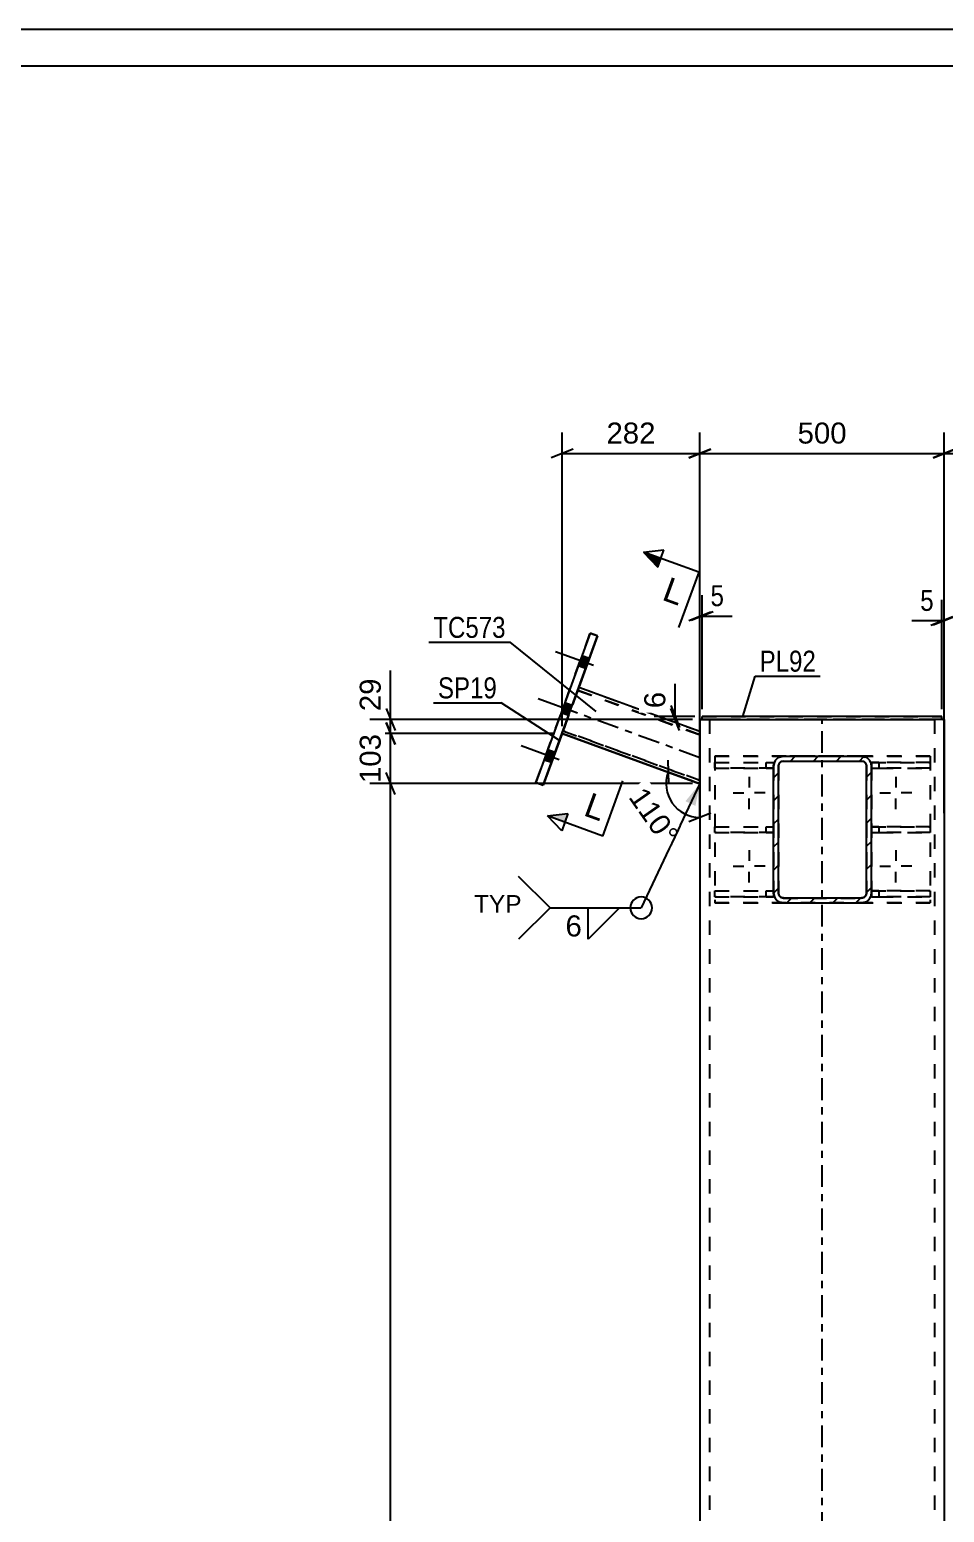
# Model space of a CAD drawing. Header units: millimetres. Extents: x 0 to 841, y 0 to 594.
# Drawn here: x 237.2 to 361.9, y 391.8 to 594 of the extents above; entities that cross this region are included whole.
import ezdxf

# ---------------------------------------------------------------- set-up
doc = ezdxf.new("R2010")
doc.units = ezdxf.units.MM
doc.linetypes.add('DXK_LINE_DOT2', pattern=[3.9198, 1.9599, -1.9599])
doc.linetypes.add('DXK_LINE_DOT3', pattern=[5.9187, 2.979, -0.9799, 0.9799, -0.9799])
doc.styles.add('Arial', font='ARIAL.TTF', dxfattribs={"height": 0.2})
doc.styles.add('Arial Narrow', font='ARIALN.TTF', dxfattribs={"height": 0.2})

# ---------------------------------------------------------------- blocks, each defined once
blk = doc.blocks.new('Unknown-284928530-1132 - 10120')
at = {"color": 5, "linetype": 'Continuous'}
for p, q in [((841, 594), (0, 594)), ((836, 589), (5, 589))]:
    blk.add_line(p, q, dxfattribs=at)
blk = doc.blocks.new('Part-284928530-2181 - 2147')
at = {"color": 7, "linetype": 'DXK_LINE_DOT2'}
for p, q in [((311.85, 503.8), (309.88, 498.41)), ((311.85, 503.81), (309.91, 498.47)), ((311.84, 503.78), (309.91, 498.49)), ((311.87, 503.86), (309.96, 498.61)), ((311.87, 503.87), (311.84, 503.78)), ((311.94, 504.05), (311.85, 503.8)), ((311.85, 503.81), (311.94, 504.05)), ((311.87, 503.86), (311.88, 503.89)), ((311.88, 503.89), (311.87, 503.87)), ((311.88, 503.89), (328.53, 497.83)), ((328.53, 497.83), (311.88, 503.89)), ((311.88, 503.89), (311.88, 503.89)), ((312, 504.21), (311.94, 504.05)), ((311.94, 504.05), (312, 504.21)), ((312.02, 504.27), (312, 504.21)), ((312, 504.21), (312.02, 504.27)), ((328.53, 498.26), (312.02, 504.27)), ((312.02, 504.27), (312.02, 504.27)), ((309.76, 498.06), (309.74, 498)), ((309.74, 498.01), (309.76, 498.06)), ((309.74, 498), (309.74, 498.01)), ((309.76, 498.06), (309.82, 498.23)), ((309.82, 498.22), (309.76, 498.06)), ((309.82, 498.23), (309.91, 498.47)), ((309.88, 498.41), (309.82, 498.22)), ((309.88, 498.41), (309.87, 498.38)), ((309.87, 498.38), (309.88, 498.41)), ((309.87, 498.38), (328.53, 491.59)), ((328.53, 491.59), (309.87, 498.38)), ((309.87, 498.38), (309.87, 498.38)), ((309.91, 498.49), (309.88, 498.41)), ((309.88, 498.41), (309.91, 498.49)), ((309.91, 498.49), (309.96, 498.61)), ((328.53, 491.16), (328.53, 498.26))]:
    blk.add_line(p, q, dxfattribs=at)
at = {"color": 2, "linetype": 'Continuous'}
for p, q in [((328.53, 498.26), (312.02, 504.27)), ((309.74, 498.01), (328.53, 491.16)), ((328.53, 491.16), (309.74, 498))]:
    blk.add_line(p, q, dxfattribs=at)
at = {"color": 7, "linetype": 'DXK_LINE_DOT3'}
blk.add_line((328.53, 494.71), (310.88, 501.14), dxfattribs=at)
blk = doc.blocks.new('Part-284928530-2342 - 2147')
at = {"color": 2, "linetype": 'Continuous'}
for p, q in [((361.53, 500.33), (328.86, 500.33)), ((328.86, 499.93), (328.86, 500.33)), ((328.86, 499.93), (329.98, 499.93)), ((361.53, 499.93), (360.41, 499.93)), ((361.53, 499.93), (361.53, 500.33))]:
    blk.add_line(p, q, dxfattribs=at)
at = {"color": 7, "linetype": 'DXK_LINE_DOT2'}
for p, q in [((328.86, 500.32), (361.53, 500.32)), ((328.86, 499.92), (328.86, 499.93)), ((328.86, 499.92), (328.86, 499.93)), ((361.53, 499.92), (328.86, 499.92)), ((360.41, 499.93), (329.98, 499.93)), ((361.53, 499.92), (361.53, 499.93)), ((361.53, 499.93), (361.53, 499.92))]:
    blk.add_line(p, q, dxfattribs=at)
blk = doc.blocks.new('Part-284928530-2239 - 2147')
at = {"color": 7, "linetype": 'DXK_LINE_DOT2'}
for p, q in [((330.58, 476.53), (338.58, 476.54)), ((330.58, 475.73), (330.58, 476.53)), ((330.58, 476.53), (337.58, 476.53)), ((338.58, 475.74), (330.58, 475.73)), ((330.58, 475.73), (337.58, 475.73)), ((337.58, 475.73), (337.58, 476.53)), ((337.58, 476.53), (338.58, 476.53)), ((337.58, 475.73), (338.58, 475.73)), ((338.58, 476.54), (338.58, 475.73)), ((338.58, 475.73), (338.58, 475.74))]:
    blk.add_line(p, q, dxfattribs=at)
blk = doc.blocks.new('Bolt-284928530-2352 - 2147')
at = {"linetype": 'Continuous'}
for points in [[(312.96, 506.87), (313.47, 508.25), (312.46, 508.61), (311.96, 507.23)], [(312.96, 506.87), (313.47, 508.25), (312.46, 508.61), (311.96, 507.23)], [(312.96, 506.87), (313.47, 508.25), (312.46, 508.61), (311.96, 507.24)], [(310.63, 500.45), (311.13, 501.83), (310.13, 502.19), (309.62, 500.81)], [(310.63, 500.45), (311.13, 501.83), (310.13, 502.19), (309.62, 500.81)], [(308.29, 494.03), (308.79, 495.4), (307.79, 495.77), (307.29, 494.39)], [(308.29, 494.03), (308.79, 495.41), (307.79, 495.77), (307.29, 494.39)], [(308.29, 494.03), (308.79, 495.41), (307.79, 495.77), (307.29, 494.39)]]:
    blk.add_hatch(color=1, dxfattribs=at).paths.add_polyline_path(points)
at = {"color": 1, "linetype": 'Continuous'}
for p, q in [((314.03, 507.26), (308.83, 509.16)), ((314.03, 507.26), (308.83, 509.15)), ((314.03, 507.26), (308.83, 509.15)), ((313.47, 508.25), (312.46, 508.61)), ((313.47, 508.25), (312.46, 508.61)), ((313.47, 508.25), (312.46, 508.61)), ((312.96, 506.87), (311.96, 507.24)), ((312.96, 506.87), (311.96, 507.23)), ((312.96, 506.87), (311.96, 507.23)), ((311.69, 500.84), (306.49, 502.73)), ((311.69, 500.84), (306.49, 502.73)), ((311.13, 501.83), (310.13, 502.19)), ((311.13, 501.83), (310.13, 502.19)), ((310.63, 500.45), (309.62, 500.81)), ((310.63, 500.45), (309.62, 500.81)), ((309.35, 494.42), (304.16, 496.31)), ((309.35, 494.42), (304.16, 496.31)), ((309.35, 494.42), (304.16, 496.31)), ((308.79, 495.4), (307.79, 495.77)), ((308.79, 495.41), (307.79, 495.77)), ((308.79, 495.41), (307.79, 495.77)), ((308.29, 494.03), (307.29, 494.39)), ((308.29, 494.03), (307.29, 494.39)), ((308.29, 494.03), (307.29, 494.39))]:
    blk.add_line(p, q, dxfattribs=at)
blk = doc.blocks.new('Part-284928530-2186 - 2147')
at = {"color": 7, "linetype": 'DXK_LINE_DOT2'}
for p, q in [((338.69, 494.08), (338.58, 493.57)), ((338.58, 493.57), (338.69, 494.08)), ((338.58, 493.57), (338.58, 476.23)), ((339.25, 493.57), (339.3, 493.83)), ((339.3, 493.82), (339.25, 493.57)), ((339.25, 493.57), (339.25, 476.23)), ((339.3, 493.82), (339.3, 493.83)), ((339.92, 494.91), (339.41, 494.8)), ((339.41, 494.8), (339.92, 494.9)), ((339.66, 494.19), (339.92, 494.24)), ((339.92, 494.23), (339.66, 494.18)), ((339.92, 494.9), (339.92, 494.91)), ((350.58, 494.91), (339.92, 494.91)), ((339.92, 494.9), (350.58, 494.9)), ((339.92, 494.23), (339.92, 494.24)), ((339.92, 494.24), (350.58, 494.24)), ((339.92, 494.23), (350.58, 494.23)), ((350.58, 494.9), (350.58, 494.91)), ((351.09, 494.8), (350.58, 494.91)), ((350.58, 494.9), (351.09, 494.8)), ((350.58, 494.23), (350.58, 494.24)), ((350.58, 494.24), (350.84, 494.19)), ((350.84, 494.18), (350.58, 494.23)), ((351.2, 493.82), (351.2, 493.83)), ((351.2, 493.83), (351.25, 493.57)), ((351.25, 493.57), (351.2, 493.82)), ((351.25, 493.57), (351.25, 476.23)), ((351.92, 493.57), (351.82, 494.08)), ((351.82, 494.08), (351.92, 493.57)), ((351.92, 493.57), (351.92, 476.23)), ((338.58, 476.24), (338.69, 475.73)), ((338.69, 475.72), (338.58, 476.23)), ((338.69, 475.72), (338.69, 475.73)), ((339.3, 475.98), (339.25, 476.24)), ((339.25, 476.23), (339.3, 475.98)), ((339.92, 475.57), (339.66, 475.62)), ((339.66, 475.62), (339.92, 475.57)), ((339.92, 475.57), (350.58, 475.57)), ((339.92, 475.57), (339.92, 475.57)), ((339.92, 475.57), (350.58, 475.57)), ((350.84, 475.62), (350.58, 475.57)), ((350.58, 475.57), (350.84, 475.62)), ((350.58, 475.57), (350.58, 475.57)), ((351.25, 476.24), (351.2, 475.98)), ((351.2, 475.98), (351.25, 476.23)), ((351.82, 475.73), (351.92, 476.24)), ((351.92, 476.23), (351.82, 475.72)), ((351.82, 475.72), (351.82, 475.73)), ((339.41, 475.01), (339.92, 474.91)), ((339.92, 474.9), (339.41, 475)), ((339.92, 474.9), (339.92, 474.91)), ((339.92, 474.91), (350.58, 474.91)), ((339.92, 474.9), (350.58, 474.9)), ((350.58, 474.91), (351.09, 475.01)), ((351.09, 475), (350.58, 474.9)), ((350.58, 474.9), (350.58, 474.91))]:
    blk.add_line(p, q, dxfattribs=at)
at = {"color": 7, "linetype": 'DXK_LINE_DOT3'}
blk.add_line((345.25, 484.9), (345.25, 484.91), dxfattribs=at)
at = {"color": 7, "linetype": 'DXK_LINE_DOT2'}
for centre, radius, start, end in [((339.92, 493.57), 1.33, 112.5, 157.5), ((339.92, 493.57), 1.33, 112.5, 157.5), ((339.92, 493.57), 0.667, 112.5, 157.5), ((339.92, 493.57), 0.667, 112.5, 157.5), ((350.58, 493.57), 0.667, 22.5, 67.5), ((350.58, 493.57), 0.667, 22.5, 67.5), ((350.58, 493.57), 1.33, 22.5, 67.5), ((350.58, 493.57), 1.33, 22.5, 67.5), ((339.92, 476.24), 1.33, 202.5, 247.5), ((339.92, 476.23), 1.33, 202.5, 247.5), ((339.92, 476.24), 0.667, 202.5, 247.5), ((339.92, 476.23), 0.667, 202.5, 247.5), ((350.58, 476.24), 0.667, 292.5, 337.5), ((350.58, 476.23), 0.667, 292.5, 337.5), ((350.58, 476.24), 1.33, 292.5, 337.5), ((350.58, 476.23), 1.33, 292.5, 337.5)]:
    blk.add_arc(centre, radius, start, end, dxfattribs=at)
blk = doc.blocks.new('Part-284928530-2218 - 2147')
at = {"linetype": 'Continuous'}
h = blk.add_hatch(dxfattribs=at)
h.set_pattern_fill('', scale=0.7, style=0, pattern_type=0)
h.set_pattern_definition([(45, (338.5839, 476.2467), (-1.57154, 1.57154), [])])
h.paths.add_polyline_path([(338.58, 493.58), (338.58, 476.25), (338.69, 475.74), (338.97, 475.3), (339.41, 475.01), (339.92, 474.91), (350.58, 474.91), (351.09, 475.01), (351.53, 475.3), (351.82, 475.74), (351.92, 476.25), (351.92, 493.58), (351.82, 494.09), (351.53, 494.52), (351.09, 494.81), (350.58, 494.91), (339.92, 494.91), (339.41, 494.81), (338.97, 494.52), (338.69, 494.09)])
h.paths.add_polyline_path([(339.45, 494.05), (339.66, 494.2), (339.92, 494.25), (350.58, 494.25), (350.84, 494.2), (351.06, 494.05), (351.2, 493.84), (351.25, 493.58), (351.25, 476.25), (351.2, 475.99), (351.06, 475.78), (350.84, 475.63), (350.58, 475.58), (339.92, 475.58), (339.66, 475.63), (339.45, 475.78), (339.3, 475.99), (339.25, 476.25), (339.25, 493.58), (339.3, 493.84)])
at = {"color": 7, "linetype": 'DXK_LINE_DOT2'}
for p, q in [((338.58, 493.58), (338.69, 494.09)), ((338.58, 493.58), (338.58, 476.24)), ((339.3, 493.83), (339.25, 493.58)), ((339.25, 493.58), (339.25, 493.58)), ((339.25, 476.24), (339.25, 493.58)), ((339.3, 493.83), (339.3, 493.84)), ((339.41, 494.81), (339.92, 494.91)), ((339.92, 494.91), (350.58, 494.91)), ((339.92, 494.91), (339.92, 494.91)), ((350.58, 494.91), (350.58, 494.91)), ((350.58, 494.91), (351.09, 494.81)), ((351.2, 493.83), (351.2, 493.84)), ((351.25, 493.58), (351.2, 493.83)), ((351.25, 493.58), (351.25, 493.58)), ((351.25, 476.24), (351.25, 493.58)), ((351.82, 494.09), (351.92, 493.58)), ((351.92, 493.58), (351.92, 476.24)), ((338.69, 475.73), (338.58, 476.24)), ((338.69, 475.73), (338.69, 475.74)), ((339.25, 476.24), (339.25, 476.25)), ((339.25, 476.24), (339.3, 475.99)), ((339.66, 475.63), (339.92, 475.58)), ((339.92, 475.58), (339.92, 475.58)), ((339.92, 475.58), (350.58, 475.58)), ((350.58, 475.58), (350.84, 475.63)), ((350.58, 475.58), (350.58, 475.58)), ((351.2, 475.99), (351.25, 476.24)), ((351.25, 476.24), (351.25, 476.25)), ((351.92, 476.24), (351.82, 475.73)), ((351.82, 475.73), (351.82, 475.74)), ((351.92, 476.24), (351.92, 476.25))]:
    blk.add_line(p, q, dxfattribs=at)
at = {"color": 2, "linetype": 'Continuous'}
for p, q in [((338.69, 494.09), (338.58, 493.58)), ((338.58, 476.25), (338.58, 493.58)), ((339.25, 493.58), (339.3, 493.84)), ((339.25, 476.25), (339.25, 493.58)), ((339.92, 494.91), (339.41, 494.81)), ((339.66, 494.2), (339.92, 494.25)), ((339.92, 494.24), (339.66, 494.19)), ((339.92, 494.91), (350.58, 494.91)), ((339.92, 494.24), (339.92, 494.25)), ((339.92, 494.25), (350.58, 494.25)), ((339.92, 494.24), (350.58, 494.24)), ((351.09, 494.81), (350.58, 494.91)), ((350.58, 494.24), (350.58, 494.25)), ((350.58, 494.25), (350.84, 494.2)), ((350.84, 494.19), (350.58, 494.24)), ((351.2, 493.84), (351.25, 493.58)), ((351.25, 476.25), (351.25, 493.58)), ((351.92, 493.58), (351.82, 494.09)), ((351.92, 476.25), (351.92, 493.58)), ((338.58, 476.25), (338.69, 475.74)), ((339.3, 475.99), (339.25, 476.25)), ((339.92, 475.58), (339.66, 475.63)), ((339.92, 475.58), (350.58, 475.58)), ((350.84, 475.63), (350.58, 475.58)), ((351.25, 476.25), (351.2, 475.99)), ((351.82, 475.74), (351.92, 476.25)), ((339.92, 474.91), (339.41, 475.01)), ((339.41, 475.01), (339.92, 474.91)), ((339.92, 474.91), (350.58, 474.91)), ((339.92, 474.91), (339.92, 474.91)), ((339.92, 474.91), (350.58, 474.91)), ((351.09, 475.01), (350.58, 474.91)), ((350.58, 474.91), (351.09, 475.01)), ((350.58, 474.91), (350.58, 474.91))]:
    blk.add_line(p, q, dxfattribs=at)
at = {"color": 7, "linetype": 'DXK_LINE_DOT3'}
blk.add_line((345.25, 484.91), (345.25, 484.91), dxfattribs=at)
at = {"color": 7, "linetype": 'DXK_LINE_DOT2'}
for centre, radius, start, end in [((339.92, 493.58), 1.33, 112.5, 157.5), ((350.58, 493.58), 1.33, 22.5, 67.5), ((339.92, 476.24), 0.667, 202.5, 247.5), ((350.58, 476.24), 0.667, 292.5, 337.5)]:
    blk.add_arc(centre, radius, start, end, dxfattribs=at)
at = {"color": 2, "linetype": 'Continuous'}
for centre, radius, start, end in [((339.92, 493.58), 1.33, 112.5, 157.5), ((339.92, 493.58), 0.667, 112.5, 157.5), ((339.92, 493.58), 0.667, 112.5, 157.5), ((350.58, 493.58), 0.667, 22.5, 67.5), ((350.58, 493.58), 0.667, 22.5, 67.5), ((350.58, 493.58), 1.33, 22.5, 67.5), ((339.92, 476.25), 1.33, 202.5, 247.5), ((339.92, 476.24), 1.33, 202.5, 247.5), ((339.92, 476.25), 0.667, 202.5, 247.5), ((350.58, 476.25), 0.667, 292.5, 337.5), ((350.58, 476.25), 1.33, 292.5, 337.5), ((350.58, 476.24), 1.33, 292.5, 337.5)]:
    blk.add_arc(centre, radius, start, end, dxfattribs=at)
blk = doc.blocks.new('Part-284928530-2237 - 2147')
at = {"color": 7, "linetype": 'DXK_LINE_DOT2'}
for p, q in [((330.58, 494.9), (330.58, 474.9)), ((359.92, 494.9), (330.58, 494.9)), ((330.58, 494.9), (359.92, 494.9)), ((359.92, 494.9), (359.92, 474.9)), ((330.58, 474.9), (330.58, 474.9)), ((330.58, 474.9), (359.92, 474.9)), ((359.92, 474.9), (330.58, 474.9)), ((359.92, 474.9), (359.92, 474.9))]:
    blk.add_line(p, q, dxfattribs=at)
blk = doc.blocks.new('Part-284928530-2313 - 2147')
at = {"color": 7, "linetype": 'DXK_LINE_DOT2'}
for p, q in [((352.92, 494.07), (351.92, 494.07)), ((351.92, 494.07), (351.92, 494.07)), ((351.92, 494.07), (359.92, 494.07)), ((351.92, 494.07), (351.92, 493.27)), ((359.92, 494.07), (352.92, 494.07)), ((352.92, 494.07), (352.92, 493.27)), ((359.92, 494.07), (359.92, 493.27)), ((351.92, 493.27), (352.92, 493.27)), ((359.92, 493.27), (351.92, 493.27)), ((352.92, 493.27), (359.92, 493.27))]:
    blk.add_line(p, q, dxfattribs=at)
blk = doc.blocks.new('Part-284928530-2242 - 2147')
at = {"color": 7, "linetype": 'DXK_LINE_DOT2'}
for p, q in [((351.92, 476.53), (351.92, 476.54)), ((351.92, 476.54), (359.92, 476.53)), ((351.92, 476.54), (351.92, 475.73)), ((352.92, 476.53), (351.92, 476.53)), ((359.92, 475.73), (351.92, 475.74)), ((351.92, 475.73), (352.92, 475.73)), ((359.92, 476.53), (352.92, 476.53)), ((352.92, 476.53), (352.92, 475.73)), ((352.92, 475.73), (359.92, 475.73)), ((359.92, 476.53), (359.92, 475.73))]:
    blk.add_line(p, q, dxfattribs=at)
blk = doc.blocks.new('Part-284928530-2248 - 2147')
at = {"color": 7, "linetype": 'DXK_LINE_DOT2'}
for p, q in [((352.92, 485.3), (351.92, 485.3)), ((351.92, 485.3), (351.92, 485.3)), ((351.92, 485.3), (359.92, 485.3)), ((351.92, 485.3), (351.92, 484.5)), ((351.92, 484.5), (352.92, 484.5)), ((359.92, 484.5), (351.92, 484.5)), ((359.92, 485.3), (352.92, 485.3)), ((352.92, 485.3), (352.92, 484.5)), ((352.92, 484.5), (359.92, 484.5)), ((359.92, 485.3), (359.92, 484.5))]:
    blk.add_line(p, q, dxfattribs=at)
blk = doc.blocks.new('Bolt-284928530-2273 - 2147')
at = {"color": 1, "linetype": 'Continuous'}
for p, q in [((335.25, 492.1), (335.25, 490.63)), ((355.25, 492.1), (355.25, 490.63)), ((333.05, 489.9), (334.52, 489.9)), ((337.45, 489.9), (335.99, 489.9)), ((353.05, 489.9), (354.52, 489.9)), ((357.45, 489.9), (355.99, 489.9)), ((335.25, 487.7), (335.25, 489.16)), ((355.25, 487.7), (355.25, 489.16)), ((335.25, 482.1), (335.25, 480.63)), ((355.25, 482.1), (355.25, 480.63)), ((333.05, 479.9), (334.52, 479.9)), ((337.45, 479.9), (335.99, 479.9)), ((353.05, 479.9), (354.52, 479.9)), ((357.45, 479.9), (355.99, 479.9)), ((335.25, 477.7), (335.25, 479.16)), ((355.25, 477.7), (355.25, 479.16))]:
    blk.add_line(p, q, dxfattribs=at)
blk = doc.blocks.new('Part-284928530-2291 - 2147')
at = {"color": 2, "linetype": 'Continuous'}
for p, q in [((328.53, 499.93), (328.53, 240.85)), ((328.53, 499.93), (328.73, 499.93)), ((328.73, 499.93), (328.86, 499.93)), ((329.98, 499.93), (330.18, 499.93)), ((330.18, 499.93), (331.2, 499.93)), ((331.2, 499.93), (359.2, 499.93)), ((359.2, 499.93), (360.22, 499.93)), ((360.41, 499.93), (360.22, 499.93)), ((361.66, 499.93), (361.53, 499.93)), ((361.66, 499.93), (361.86, 499.93)), ((361.86, 499.93), (361.86, 240.85))]:
    blk.add_line(p, q, dxfattribs=at)
at = {"color": 7, "linetype": 'DXK_LINE_DOT2'}
for p, q in [((328.73, 499.92), (328.53, 499.92)), ((329.31, 499.92), (328.73, 499.92)), ((328.86, 499.93), (329.31, 499.93)), ((329.31, 499.93), (329.98, 499.93)), ((330.18, 499.92), (329.31, 499.92)), ((329.86, 499.93), (329.86, 240.85)), ((329.97, 499.93), (329.86, 499.93)), ((329.86, 499.92), (329.97, 499.92)), ((330.26, 499.93), (329.97, 499.93)), ((329.97, 499.92), (330.26, 499.92)), ((331.2, 499.92), (330.18, 499.92)), ((330.69, 499.93), (330.26, 499.93)), ((330.26, 499.92), (330.69, 499.92)), ((331.2, 499.93), (330.69, 499.93)), ((330.69, 499.92), (331.2, 499.92)), ((331.2, 499.93), (359.2, 499.93)), ((331.2, 499.92), (359.2, 499.92)), ((331.2, 499.92), (359.2, 499.92)), ((359.71, 499.93), (359.2, 499.93)), ((359.2, 499.92), (359.71, 499.92)), ((360.22, 499.92), (359.2, 499.92)), ((360.14, 499.93), (359.71, 499.93)), ((359.71, 499.92), (360.14, 499.92)), ((360.43, 499.93), (360.14, 499.93)), ((360.14, 499.92), (360.43, 499.92)), ((361.08, 499.92), (360.22, 499.92)), ((361.08, 499.93), (360.41, 499.93)), ((360.53, 499.93), (360.43, 499.93)), ((360.43, 499.92), (360.53, 499.92)), ((360.53, 499.93), (360.53, 240.85)), ((361.53, 499.93), (361.08, 499.93)), ((361.66, 499.92), (361.08, 499.92)), ((361.86, 499.92), (361.66, 499.92))]:
    blk.add_line(p, q, dxfattribs=at)
at = {"color": 7, "linetype": 'DXK_LINE_DOT3'}
blk.add_line((345.2, 240.85), (345.2, 499.93), dxfattribs=at)
blk = doc.blocks.new('Part-284928530-2314 - 2147')
at = {"color": 7, "linetype": 'DXK_LINE_DOT2'}
for p, q in [((330.58, 493.27), (330.58, 494.07)), ((330.58, 494.07), (338.58, 494.07)), ((330.58, 494.07), (337.58, 494.07)), ((337.58, 493.27), (337.58, 494.07)), ((337.58, 494.07), (338.58, 494.07)), ((338.58, 494.07), (338.58, 493.27)), ((338.58, 493.27), (330.58, 493.27)), ((330.58, 493.27), (337.58, 493.27)), ((337.58, 493.27), (338.58, 493.27)), ((338.58, 493.27), (338.58, 493.27))]:
    blk.add_line(p, q, dxfattribs=at)
blk = doc.blocks.new('Part-284928530-2315 - 2147')
at = {"color": 7, "linetype": 'DXK_LINE_DOT2'}
for p, q in [((330.58, 484.5), (330.58, 485.3)), ((330.58, 485.3), (338.58, 485.3)), ((330.58, 485.3), (337.58, 485.3)), ((338.58, 484.5), (330.58, 484.5)), ((330.58, 484.5), (337.58, 484.5)), ((337.58, 484.5), (337.58, 485.3)), ((337.58, 485.3), (338.58, 485.3)), ((337.58, 484.5), (338.58, 484.5)), ((338.58, 485.3), (338.58, 484.5)), ((338.58, 484.5), (338.58, 484.5))]:
    blk.add_line(p, q, dxfattribs=at)
blk = doc.blocks.new('Part-284928530-2325 - 2147')
at = {"color": 2, "linetype": 'Continuous'}
for p, q in [((313.58, 511.68), (306.17, 491.32)), ((314.58, 511.32), (313.58, 511.68)), ((307.17, 490.96), (314.58, 511.32)), ((314.58, 511.32), (312.02, 504.27)), ((314.58, 511.32), (314.58, 511.32)), ((314.58, 511.32), (314.58, 511.32)), ((309.74, 498.01), (307.17, 490.96)), ((306.17, 491.32), (307.17, 490.96)), ((306.17, 491.32), (306.17, 491.32)), ((306.17, 491.32), (306.17, 491.32)), ((307.17, 490.96), (306.17, 491.32)), ((307.17, 490.96), (307.17, 490.96))]:
    blk.add_line(p, q, dxfattribs=at)
at = {"color": 7, "linetype": 'DXK_LINE_DOT2'}
for p, q in [((306.17, 491.32), (313.58, 511.68)), ((313.58, 511.68), (313.58, 511.68)), ((313.58, 511.68), (314.58, 511.32)), ((312.02, 504.27), (309.74, 498.01))]:
    blk.add_line(p, q, dxfattribs=at)
blk = doc.blocks.new('StraightDimension-284928530-2376 - 2147')
at = {"color": 7, "linetype": 'Continuous'}
for p, q in [((361.53, 501.33), (361.53, 516.23)), ((361.86, 500.93), (361.86, 516.23)), ((360.03, 512.78), (363.03, 513.98)), ((363.36, 513.98), (360.36, 512.78)), ((361.53, 513.38), (361.86, 513.38))]:
    blk.add_line(p, q, dxfattribs=at)
at = {"color": 0}
blk.add_wipeout([(361.01, 514.13), (361.01, 518.33), (357.98, 518.33), (357.98, 514.13)], dxfattribs=at)
at = {"color": 7, "linetype": 'Continuous'}
blk.add_line((361.53, 513.38), (357.45, 513.38), dxfattribs=at)
blk.add_line((361.53, 513.38), (357.45, 513.38), dxfattribs=at)
at = {"color": 3, "style": 'Arial Narrow'}
blk.add_text('5', height=2.86, dxfattribs=at).set_placement((358.58, 514.73))
blk = doc.blocks.new('StraightDimension-284928530-2533 - 2147')
at = {"color": 7, "linetype": 'Continuous'}
for p, q in [((328.53, 500.92), (328.53, 516.87)), ((328.86, 501.33), (328.86, 516.87)), ((327.03, 513.42), (330.03, 514.62)), ((330.36, 514.62), (327.36, 513.42)), ((328.53, 514.02), (328.86, 514.02))]:
    blk.add_line(p, q, dxfattribs=at)
at = {"color": 0}
blk.add_wipeout([(332.42, 514.77), (332.42, 518.97), (329.39, 518.97), (329.39, 514.77)], dxfattribs=at)
at = {"color": 7, "linetype": 'Continuous'}
blk.add_line((328.86, 514.02), (332.94, 514.02), dxfattribs=at)
blk.add_line((328.86, 514.02), (332.94, 514.02), dxfattribs=at)
at = {"color": 3, "style": 'Arial Narrow'}
blk.add_text('5', height=2.86, dxfattribs=at).set_placement((329.99, 515.37))
blk = doc.blocks.new('StraightDimension-284928530-8280 - 2147')
at = {"color": 7, "linetype": 'Continuous'}
for p, q in [((361.86, 487.13), (361.86, 539.05)), ((416.93, 467.08), (416.93, 539.05)), ((363.36, 536.8), (360.36, 535.6)), ((361.86, 536.2), (416.93, 536.2)), ((415.43, 535.6), (418.43, 536.8))]:
    blk.add_line(p, q, dxfattribs=at)
at = {"color": 0}
blk.add_wipeout([(393.33, 536.95), (393.33, 541.15), (385.46, 541.15), (385.46, 536.95)], dxfattribs=at)
at = {"color": 3, "style": 'Arial'}
blk.add_text('826', height=2.865, dxfattribs=at).set_placement((386.06, 537.55))
blk = doc.blocks.new('StraightDimension-284928530-8281 - 2147')
at = {"color": 7, "linetype": 'Continuous'}
for p, q in [((328.53, 492.17), (328.53, 539.05)), ((361.86, 487.13), (361.86, 539.05)), ((330.03, 536.8), (327.03, 535.6)), ((328.53, 536.2), (361.86, 536.2)), ((360.36, 535.6), (363.36, 536.8))]:
    blk.add_line(p, q, dxfattribs=at)
at = {"color": 0}
blk.add_wipeout([(349.13, 536.95), (349.13, 541.15), (341.26, 541.15), (341.26, 536.95)], dxfattribs=at)
at = {"color": 3, "style": 'Arial'}
blk.add_text('500', height=2.865, dxfattribs=at).set_placement((341.86, 537.55))
blk = doc.blocks.new('StraightDimension-284928530-8282 - 2147')
at = {"color": 7, "linetype": 'Continuous'}
for p, q in [((309.74, 499.01), (309.74, 539.05)), ((328.53, 492.17), (328.53, 539.05)), ((311.24, 536.8), (308.24, 535.6)), ((309.74, 536.2), (328.53, 536.2)), ((327.03, 535.6), (330.03, 536.8))]:
    blk.add_line(p, q, dxfattribs=at)
at = {"color": 0}
blk.add_wipeout([(323.07, 536.95), (323.07, 541.15), (315.2, 541.15), (315.2, 536.95)], dxfattribs=at)
at = {"color": 3, "style": 'Arial'}
blk.add_text('282', height=2.865, dxfattribs=at).set_placement((315.8, 537.55))
blk = doc.blocks.new('StraightDimension-284928530-8371 - 2147')
at = {"color": 7, "linetype": 'Continuous'}
for p, q in [((327.53, 499.93), (283.52, 499.93)), ((285.77, 501.43), (286.97, 498.43)), ((286.97, 496.51), (285.77, 499.51)), ((286.37, 498.01), (286.37, 499.93)), ((308.74, 498.01), (283.52, 498.01))]:
    blk.add_line(p, q, dxfattribs=at)
at = {"color": 0}
blk.add_wipeout([(285.62, 506.1), (281.42, 506.1), (281.42, 500.45), (285.62, 500.45)], dxfattribs=at)
at = {"color": 7, "linetype": 'Continuous'}
blk.add_line((286.37, 499.93), (286.37, 506.62), dxfattribs=at)
blk.add_line((286.37, 499.93), (286.37, 506.62), dxfattribs=at)
at = {"color": 3, "style": 'Arial'}
blk.add_text('29', height=2.865, rotation=90.0002, dxfattribs=at).set_placement((285.02, 501.05))
blk = doc.blocks.new('StraightDimension-284928530-8372 - 2147')
at = {"color": 7, "linetype": 'Continuous'}
for p, q in [((285.77, 499.51), (286.97, 496.51)), ((308.74, 498.01), (283.52, 498.01)), ((286.37, 491.17), (286.37, 498.01)), ((286.97, 489.67), (285.77, 492.67)), ((327.53, 491.17), (283.52, 491.17))]:
    blk.add_line(p, q, dxfattribs=at)
at = {"color": 0}
blk.add_wipeout([(285.62, 498.52), (281.42, 498.52), (281.42, 490.65), (285.62, 490.65)], dxfattribs=at)
at = {"color": 3, "style": 'Arial'}
blk.add_text('103', height=2.865, rotation=90.0002, dxfattribs=at).set_placement((285.02, 491.25))
blk = doc.blocks.new('StraightDimension-284928530-8373 - 2147')
at = {"color": 7, "linetype": 'Continuous'}
for p, q in [((286.97, 489.67), (285.77, 492.67)), ((327.53, 491.17), (283.52, 491.17)), ((286.37, 273.64), (286.37, 491.17))]:
    blk.add_line(p, q, dxfattribs=at)
blk = doc.blocks.new('StraightDimension-284928530-8673 - 2147')
at = {"color": 7, "linetype": 'Continuous'}
for p, q in [((324.57, 501.83), (325.77, 498.83)), ((327.86, 500.33), (322.32, 500.33)), ((327.53, 499.93), (322.32, 499.93)), ((325.77, 498.43), (324.57, 501.43)), ((325.17, 499.93), (325.17, 500.33))]:
    blk.add_line(p, q, dxfattribs=at)
at = {"color": 0}
blk.add_wipeout([(324.42, 504.28), (320.22, 504.28), (320.22, 500.85), (324.42, 500.85)], dxfattribs=at)
at = {"color": 7, "linetype": 'Continuous'}
blk.add_line((325.17, 500.33), (325.17, 504.8), dxfattribs=at)
blk.add_line((325.17, 500.33), (325.17, 504.8), dxfattribs=at)
at = {"color": 3, "style": 'Arial'}
blk.add_text('6', height=2.87, rotation=90.0002, dxfattribs=at).set_placement((323.82, 501.45))
blk = doc.blocks.new('AngleDimension-284928530-8752 - 2147')
at = {"color": 7, "linetype": 'Continuous'}
for p, q in [((324.16, 494.35), (324.26, 491.12)), ((327.59, 491.5), (324.21, 492.73)), ((324.21, 492.73), (328.53, 491.16)), ((328.53, 486.56), (328.53, 491.16)), ((330.03, 487.16), (327.03, 485.96))]:
    blk.add_line(p, q, dxfattribs=at)
blk.add_arc((328.53, 491.16), 4.6, 160, 270, dxfattribs=at)
at = {"color": 0}
blk.add_wipeout([(323.3, 481.72), (326.74, 484.13), (321.31, 491.89), (317.87, 489.48)], dxfattribs=at)
at = {"color": 3, "style": 'Arial'}
blk.add_text('110°', height=2.865, rotation=-54.9982, dxfattribs=at).set_placement((318.71, 489.33))
blk = doc.blocks.new('Mark-284928530-2321 - 2147')
at = {"color": 0}
blk.add_wipeout([(300.86, 502.8), (300.86, 505.8), (292.82, 505.8), (292.82, 502.8)], dxfattribs=at)
blk.add_wipeout([(300.86, 502.8), (300.86, 505.8), (292.82, 505.8), (292.82, 502.8)], dxfattribs=at)
at = {"color": 30, "linetype": 'Continuous'}
for p in [(292.22, 502.2), (309.39, 497.04)]:
    blk.add_line(p, (301.46, 502.2), dxfattribs=at)
at = {"color": 3, "style": 'Arial Narrow'}
blk.add_text('SP19', height=2.863, dxfattribs=at).set_placement((292.82, 502.8))
blk = doc.blocks.new('WeldMark-284928530-9025 - 2147')
at = {"linetype": 'Continuous'}
blk.add_hatch(color=30, dxfattribs=at).paths.add_polyline_path([(326.57, 488.77), (328.53, 491.17), (327.93, 488.13)])
at = {"color": 30, "linetype": 'Continuous'}
blk.add_line((328.53, 491.17), (320.53, 474.23), dxfattribs=at)
at = {"color": 3, "linetype": 'Continuous'}
for q in [(303.82, 478.51), (303.82, 469.94)]:
    blk.add_line((308.11, 474.23), q, dxfattribs=at)
for start, end in [(90, 270), (270, 90)]:
    blk.add_arc((320.53, 474.23), 1.5, start, end, dxfattribs=at)
at = {"color": 0}
blk.add_wipeout([(312.63, 470.13), (312.63, 473.53), (310.01, 473.53), (310.01, 470.13)], dxfattribs=at)
at = {"color": 30, "linetype": 'Continuous'}
blk.add_line((308.11, 474.23), (320.53, 474.23), dxfattribs=at)
at = {"color": 3, "linetype": 'Continuous'}
for p, q in [((313.29, 474.23), (317.57, 474.23)), ((317.57, 474.23), (313.29, 469.94)), ((313.29, 469.94), (313.29, 474.23))]:
    blk.add_line(p, q, dxfattribs=at)
at = {"color": 3, "style": 'Arial'}
blk.add_text('6', height=2.87, dxfattribs=at).set_placement((310.21, 470.33))
at = {"color": 0, "linetype": 'Continuous'}
blk.add_wipeout([(304.21, 473.58), (304.21, 476.08), (297.73, 476.08), (297.73, 473.58)], dxfattribs=at)
blk.add_wipeout([(304.21, 473.58), (304.21, 476.08), (297.73, 476.08), (297.73, 473.58)], dxfattribs=at)
at = {"color": 3, "linetype": 'Continuous', "style": 'Arial'}
blk.add_text('TYP', height=2.388, dxfattribs=at).set_placement((297.73, 473.58))
blk = doc.blocks.new('Mark-284928530-2338 - 2147')
at = {"color": 0}
blk.add_wipeout([(344.35, 506.44), (344.35, 509.44), (336.68, 509.44), (336.68, 506.44)], dxfattribs=at)
blk.add_wipeout([(344.35, 506.44), (344.35, 509.44), (336.68, 509.44), (336.68, 506.44)], dxfattribs=at)
at = {"color": 30, "linetype": 'Continuous'}
for p, q in [((334.38, 500.33), (336.08, 505.84)), ((336.08, 505.84), (344.95, 505.84))]:
    blk.add_line(p, q, dxfattribs=at)
at = {"color": 3, "style": 'Arial Narrow'}
blk.add_text('PL92', height=2.863, dxfattribs=at).set_placement((336.68, 506.44))
blk = doc.blocks.new('Mark-284928530-8411 - 2147')
at = {"color": 0}
blk.add_wipeout([(302.05, 511.05), (302.05, 514.05), (292.19, 514.05), (292.19, 511.05)], dxfattribs=at)
blk.add_wipeout([(302.05, 511.05), (302.05, 514.05), (292.19, 514.05), (292.19, 511.05)], dxfattribs=at)
at = {"color": 30, "linetype": 'Continuous'}
for p in [(291.59, 510.45), (314.41, 501.01)]:
    blk.add_line(p, (302.65, 510.45), dxfattribs=at)
at = {"color": 3, "style": 'Arial Narrow'}
blk.add_text('TC573', height=2.863, dxfattribs=at).set_placement((292.19, 511.05))
blk = doc.blocks.new('SectionMark-284928530-9107 - 2147')
at = {"linetype": 'Continuous'}
for points in [[(323.21, 521.87), (322.78, 520.7), (320.86, 522.73)], [(310.55, 487.08), (310.12, 485.9), (307.77, 486.76)]]:
    blk.add_hatch(color=6, dxfattribs=at).paths.add_polyline_path(points)
at = {"color": 6, "linetype": 'Continuous'}
for p, q in [((320.86, 522.73), (323.64, 523.04)), ((320.86, 522.73), (322.78, 520.7)), ((322.78, 520.7), (323.64, 523.04)), ((307.77, 486.76), (310.55, 487.08)), ((309.69, 484.73), (307.77, 486.76)), ((310.55, 487.08), (309.69, 484.73))]:
    blk.add_line(p, q, dxfattribs=at)
at = {"color": 0, "linetype": 'Continuous'}
for points in [[(325.65, 515.4), (326.84, 518.69), (324.4, 519.57), (323.21, 516.29)], [(314.95, 486.01), (316.15, 489.3), (313.71, 490.18), (312.51, 486.89)]]:
    blk.add_wipeout(points, dxfattribs=at)
at = {"color": 6, "linetype": 'Continuous'}
for p, q in [((328.38, 519.99), (320.86, 522.73)), ((328.38, 519.99), (325.64, 512.47)), ((315.29, 484.02), (318.03, 491.54)), ((315.29, 484.02), (307.77, 486.76))]:
    blk.add_line(p, q, dxfattribs=at)
at = {"color": 3, "linetype": 'Continuous', "style": 'Arial'}
for p in [(323.21, 516.29), (312.51, 486.89)]:
    blk.add_text('L', height=3.34, rotation=-20.002, dxfattribs=at).set_placement(p)

msp = doc.modelspace()

# ---------------------------------------------------------------- block references
for name in ['Unknown-284928530-1132 - 10120', 'Part-284928530-2325 - 2147', 'Bolt-284928530-2352 - 2147', 'Part-284928530-2181 - 2147', 'Part-284928530-2291 - 2147', 'Part-284928530-2342 - 2147', 'Part-284928530-2237 - 2147', 'Part-284928530-2314 - 2147', 'Part-284928530-2186 - 2147', 'Part-284928530-2218 - 2147', 'Part-284928530-2313 - 2147', 'Bolt-284928530-2273 - 2147', 'Part-284928530-2315 - 2147', 'Part-284928530-2248 - 2147', 'Part-284928530-2239 - 2147', 'Part-284928530-2242 - 2147']:
    msp.add_blockref(name, (0, 0))

# ---------------------------------------------------------------- next in the draw order: block references
for name in ['StraightDimension-284928530-2533 - 2147', 'StraightDimension-284928530-2376 - 2147']:
    msp.add_blockref(name, (0, 0))

# ---------------------------------------------------------------- next in the draw order: block references
msp.add_blockref('StraightDimension-284928530-8280 - 2147', (0, 0))

# ---------------------------------------------------------------- next in the draw order: block references
msp.add_blockref('StraightDimension-284928530-8281 - 2147', (0, 0))

# ---------------------------------------------------------------- next in the draw order: block references
for name in ['StraightDimension-284928530-8282 - 2147', 'Mark-284928530-2338 - 2147']:
    msp.add_blockref(name, (0, 0))

# ---------------------------------------------------------------- next in the draw order: block references
msp.add_blockref('StraightDimension-284928530-8371 - 2147', (0, 0))

# ---------------------------------------------------------------- next in the draw order: block references
msp.add_blockref('StraightDimension-284928530-8372 - 2147', (0, 0))

# ---------------------------------------------------------------- next in the draw order: block references
for name in ['Mark-284928530-2321 - 2147', 'StraightDimension-284928530-8673 - 2147', 'StraightDimension-284928530-8373 - 2147']:
    msp.add_blockref(name, (0, 0))

# ---------------------------------------------------------------- next in the draw order: block references
for name in ['Mark-284928530-8411 - 2147', 'AngleDimension-284928530-8752 - 2147']:
    msp.add_blockref(name, (0, 0))

# ---------------------------------------------------------------- next in the draw order: block references
msp.add_blockref('WeldMark-284928530-9025 - 2147', (0, 0))

# ---------------------------------------------------------------- next in the draw order: block references
msp.add_blockref('SectionMark-284928530-9107 - 2147', (0, 0))

doc.saveas('drawing.dxf')
